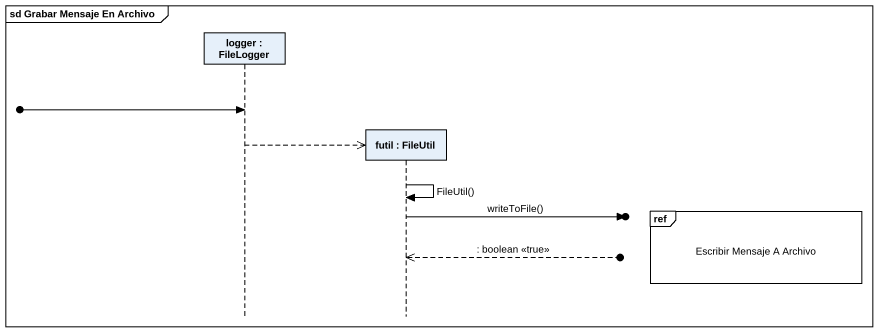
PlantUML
@startuml
mainframe sd Grabar Mensaje En Archivo
hide footbox
participant "logger : FileLogger" as logger
participant "futil : FileUtil" as futil

[o-> logger
logger -->> futil **
futil -> futil : FileUtil()
ref over futil : Escribir Mensaje A Archivo
futil ->o] : writeToFile()
futil <<--o] : : boolean <<true>>
@enduml
